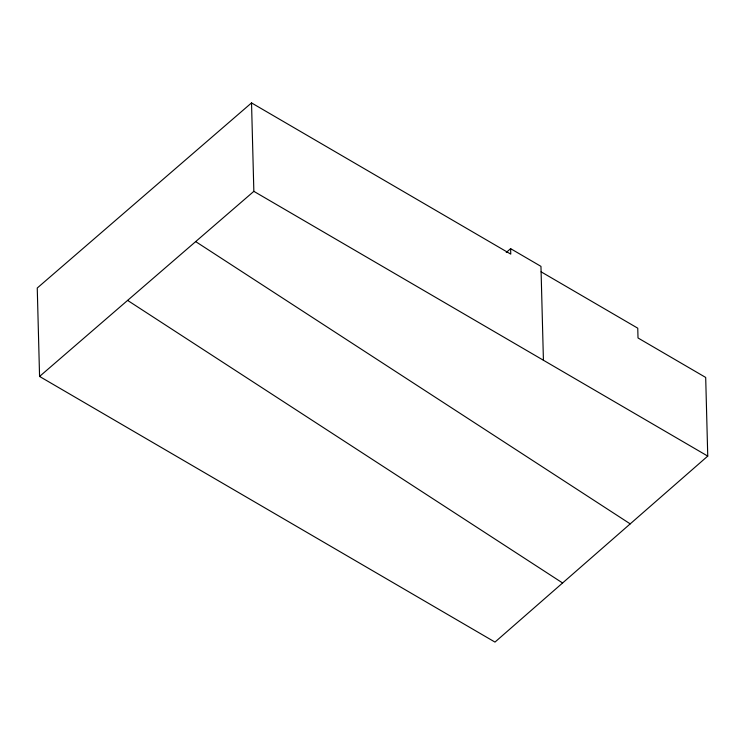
<?xml version="1.0" encoding="UTF-8"?>
<svg xmlns="http://www.w3.org/2000/svg" width="745" height="745" viewBox="0 0 745 745"><rect width="100%" height="100%" fill="white"/><g stroke="black" fill="none" stroke-linecap="round" stroke-linejoin="round"><path stroke-width="1.12" d="M506.237 252.49L510.623 248.662L540.963 266.365L543.422 360.254M541.103 271.823L637.757 328.191L638.009 337.969L705.692 377.445L707.75 456.098L494.978 642.088L39.569 376.449L37.25 288.017L251.531 102.912L510.763 254.119L510.623 248.662M39.569 376.449L253.849 191.344L251.531 102.912M253.849 191.344L707.75 456.098M195.674 241.594L630.214 523.875M127.6 300.403L562.596 582.981"/></g></svg>
